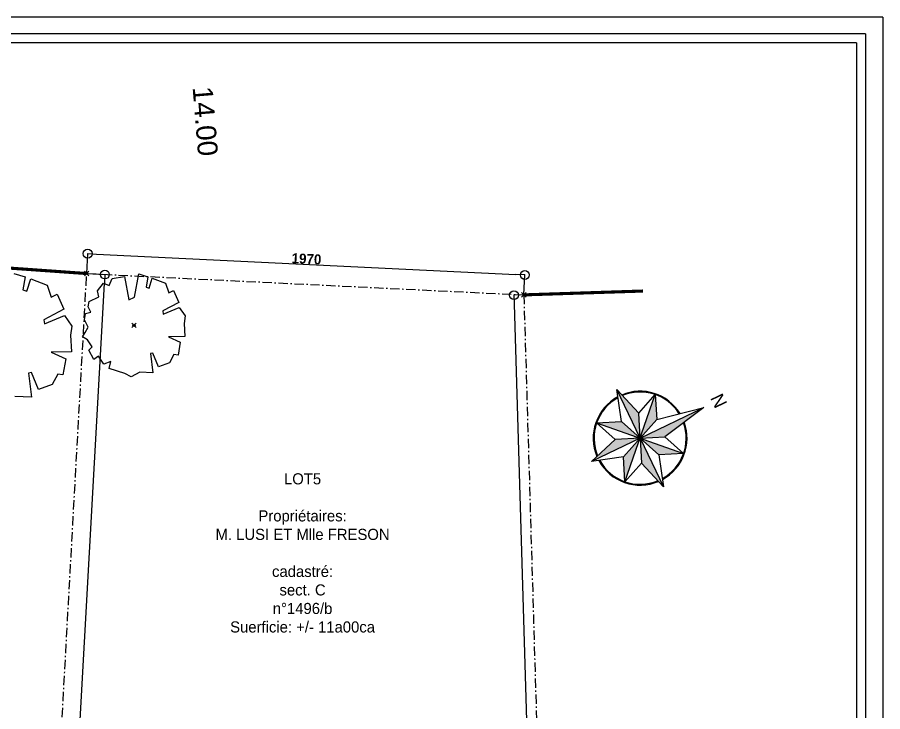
# Model space of a CAD drawing. Header units: millimetres. Extents: x -44462 to 306987, y -116160 to 12874.
# Drawn here: x -23313 to -19417, y -58549 to -55423 of the extents above; entities that cross this region are included whole.
import ezdxf
from ezdxf.enums import TextEntityAlignment as Align

# ---------------------------------------------------------------- set-up
doc = ezdxf.new("R2010")
doc.units = ezdxf.units.MM
doc.header["$PDMODE"] = 35
doc.header["$PDSIZE"] = 10
doc.linetypes.add('DCAD_Center', pattern=[36, 21, -6, 3, -6])
doc.linetypes.add('DCAD_Dashed', pattern=[33, 21, -12])
for name, color, linetype in [('1', 7, 'Continuous'), ('BLANC', 7, 'Continuous'), ('chassis fen.portes', 1, 'Continuous'), ('HACHURE', 8, 'Continuous'), ('TEXTE', 1, 'Continuous')]:
    doc.layers.add(name, color=color, linetype=linetype)
doc.styles.add('CENTURY GOTHIC', font='GOTHIC.TTF')
doc.styles.add('Century Gothic Gras', font='GOTHICB.TTF')
doc.styles.add('style1', font='comic.TTF', dxfattribs={"height": 12})
doc.dimstyles.new('1-200', dxfattribs={"dimtxt": 30, "dimasz": 40, "dimexe": 1.25, "dimexo": 0.625, "dimtad": 1, "dimdec": 0, "dimtxsty": 'Century Gothic Gras', "dimblk": 'ORIGIN', "dimcen": 2.5, "dimclrd": 8, "dimclre": 5, "dimclrt": 6, "dimadec": 0, "dimazin": 0, "dimtfac": 1, "dimtdec": 0, "dimtmove": 0, "dimatfit": 3, "dimldrblk": 'ORIGIN', "dimfxl": 0, "dimarcsym": 0})

# ---------------------------------------------------------------- blocks, each defined once
blk = doc.blocks.new('_Origin')
at = {"color": 0, "linetype": 'Continuous', "lineweight": -2}
blk.add_line((0, 0), (-1, 0), dxfattribs=at)
blk.add_circle((0, 0), 0.5, dxfattribs=at)
blk = doc.blocks.new('*D421')
at = {"color": 5, "lineweight": -2}
for p, q in [((-23000.29382218264, -56576.5314471468), (-22917.90083671437, -56581.09237968727)), ((-23281.93700379151, -61664.39941354535), (-23199.54401832324, -61668.96034608582))]:
    blk.add_line(p, q, dxfattribs=at)
at = {"color": 8, "lineweight": -2}
blk.add_line((-23198.58125885631, -61628.95240194708), (-22921.35977462611, -56620.96214578293), dxfattribs=at)
at = {"layer": 'Defpoints', "color": 0}
for p in [(-23000.91786679385, -56576.49690263603), (-22919.14892593678, -56581.02329066573), (-23282.56104840272, -61664.36486903459)]:
    blk.add_point(p, dxfattribs=at)
at = {"color": 8, "lineweight": -2, "xscale": 40, "yscale": 40, "zscale": 40}
for p, rotation in [((-22919.14892593678, -56581.02329066573), 86.83157791941849), ((-23200.79210754565, -61668.89125706428), 266.8315779194185)]:
    blk.add_blockref('_Origin', p, dxfattribs=dict(at, rotation=rotation))
at = {"color": 6, "insert": (-23084.19032020714, -59123.61656641129), "char_height": 30, "attachment_point": 5, "rotation": 86.83157791941849, "style": 'Century Gothic Gras'}
blk.add_mtext('{\\H1.5x;5096}', dxfattribs=at)
blk = doc.blocks.new('*D416')
at = {"color": 5, "lineweight": -2}
for p, q in [((-23000.88740993791, -56575.87264517319), (-22996.47961327033, -56485.52845562347)), ((-21032.84658954871, -56671.89125813577), (-21028.43879288113, -56581.54706858604))]:
    blk.add_line(p, q, dxfattribs=at)
at = {"color": 8, "lineweight": -2}
blk.add_line((-22956.58804935959, -56488.72620932817), (-21068.45218421554, -56580.84634473276), dxfattribs=at)
at = {"layer": 'Defpoints', "color": 0}
for p in [(-23000.91786679384, -56576.49690263605), (-21028.49970659297, -56582.79558351175), (-21032.87704640464, -56672.51551559862)]:
    blk.add_point(p, dxfattribs=at)
at = {"color": 8, "lineweight": -2, "xscale": 40, "yscale": 40, "zscale": 40}
for p, rotation in [((-22996.54052698217, -56486.77697054917), 177.2068148732308), ((-21028.49970659297, -56582.79558351175), 357.2068148732307)]:
    blk.add_blockref('_Origin', p, dxfattribs=dict(at, rotation=rotation))
at = {"color": 6, "insert": (-22011.338055359, -56510.55821257654), "char_height": 30, "attachment_point": 5, "rotation": 357.20681487323077, "style": 'Century Gothic Gras'}
blk.add_mtext('{\\H1.5x;1970}', dxfattribs=at)
blk = doc.blocks.new('*D417')
at = {"color": 5, "lineweight": -2}
for p, q in [((-21033.50176976435, -56672.53410924862), (-21078.64894832778, -56673.87782534923)), ((-20885.01127774713, -61661.62872160382), (-20930.15845631056, -61662.97243770443))]:
    blk.add_line(p, q, dxfattribs=at)
at = {"color": 8, "lineweight": -2}
blk.add_line((-21076.20950800808, -56713.82293307128), (-20930.09900319139, -61622.95295538235), dxfattribs=at)
at = {"layer": 'Defpoints', "color": 0}
for p in [(-21032.87704640463, -56672.51551559861), (-20928.90900959113, -61662.93525040441), (-20884.38655438741, -61661.61012795381)]:
    blk.add_point(p, dxfattribs=at)
at = {"color": 8, "lineweight": -2, "xscale": 40, "yscale": 40, "zscale": 40}
for p, rotation in [((-21077.39950160835, -56673.84063804922), 91.70479180849885), ((-20928.90900959113, -61662.93525040441), 271.7047918084988)]:
    blk.add_blockref('_Origin', p, dxfattribs=dict(at, rotation=rotation))
at = {"color": 6, "insert": (-20978.90810921649, -59167.66630583634), "char_height": 30, "attachment_point": 5, "rotation": 271.70479180849884, "style": 'Century Gothic Gras'}
blk.add_mtext('{\\H1.5x;4999}', dxfattribs=at)
blk = doc.blocks.new('A$C5EB44E52')
at = {"linetype": 'Continuous'}
h = blk.add_hatch(color=256, dxfattribs=at)
h.paths.add_polyline_path([(485.2225355131059, 485.2225324868306), (571.0322271704546, 692.3854538690464), (485.2225355130986, 1123.400879254569)])
h.paths.add_polyline_path([(485.2225355131286, 485.2225324868396), (692.385456895322, 571.0322241441738), (778.641107905886, 778.6411048795981)])
h.paths.add_polyline_path([(970.4450690135027, 485.222532486844), (485.2225355131042, 485.2225324868301), (692.3854568953219, 399.4128408294854)])
h.paths.add_polyline_path([(485.2225355131039, 485.2225324868355), (571.0322271704546, 278.0596111046145), (778.6411079059005, 191.8039600940412)])
h.paths.add_polyline_path([(485.2225355131059, 485.2225324868306), (399.4128438557572, 278.0596111046144), (485.222535513135, -1.013526929653907e-06)])
h.paths.add_polyline_path([(485.2225355131333, 485.2225324868442), (278.059614130897, 399.4128408294854), (191.8039631203401, 191.8039600940499)])
h.paths.add_polyline_path([(278.0596141308968, 571.0322241441787), (2.012767649501672e-06, 485.2225324868442), (485.2225355131402, 485.2225324868301)])
h.paths.add_polyline_path([(399.4128438557571, 692.3854538690462), (191.803963120347, 778.6411048795896), (485.2225355131038, 485.2225324868353)])
for p, q in [((399.4128438557573, 692.3854538690463), (485.2225355130986, 1123.40087925457)), ((485.2225355131059, 485.2225324868301), (485.2225355130986, 1123.40087925457)), ((485.2225355130986, 1123.40087925457), (571.0322271704545, 692.3854538690463)), ((278.059614130897, 571.0322241441787), (191.8039631203474, 778.6411048795894)), ((191.8039631203401, 191.8039600940498), (778.6411079058862, 778.6411048795983)), ((778.6411079059008, 191.8039600940411), (191.8039631203474, 778.6411048795894)), ((191.8039631203474, 778.6411048795894), (399.4128438557573, 692.3854538690463)), ((571.0322271704545, 692.3854538690458), (778.6411079058862, 778.6411048795983)), ((778.6411079058862, 778.6411048795983), (692.385456895322, 571.0322241441739)), ((485.2225355131059, 485.2225324868306), (399.4128438557573, 692.3854538690463)), ((485.2225355131059, 485.2225324868306), (571.0322271704545, 692.3854538690463)), ((2.012767254200298e-06, 485.2225324868442), (278.059614130897, 571.0322241441787)), ((485.2225355131204, 485.2225324868383), (278.059614130897, 571.0322241441787)), ((485.2225355131059, 485.2225324868301), (692.385456895322, 571.0322241441739)), ((692.385456895322, 571.0322241441739), (970.4450690135027, 485.222532486844)), ((485.2225355131059, 485.2225324868301), (2.012767254200298e-06, 485.2225324868442)), ((278.059614130897, 399.4128408294854), (2.012767254200298e-06, 485.2225324868442)), ((485.2225355131059, 485.2225324868328), (278.059614130897, 399.4128408294854)), ((485.2225355131059, 485.2225324868306), (399.4128438557573, 278.0596111046144)), ((485.2225355131059, 485.2225324868301), (485.222535513135, -1.013527139548387e-06)), ((485.2225355131059, 485.2225324868301), (970.4450690135027, 485.222532486844)), ((485.2225355131059, 485.2225324868294), (692.385456895322, 399.4128408294854)), ((485.2225355131059, 485.2225324868306), (571.0322271704545, 278.0596111046144)), ((970.4450690135027, 485.222532486844), (692.385456895322, 399.4128408294854)), ((191.8039631203401, 191.8039600940498), (278.059614130897, 399.4128408294854)), ((692.385456895322, 399.4128408294854), (778.6411079059008, 191.8039600940411)), ((399.4128438557573, 278.0596111046144), (191.8039631203401, 191.8039600940498)), ((485.222535513135, -1.013527139548387e-06), (399.4128438557573, 278.0596111046144)), ((571.0322271704545, 278.0596111046144), (485.222535513135, -1.013527139548387e-06)), ((778.6411079059008, 191.8039600940411), (571.0322271704545, 278.0596111046144))]:
    blk.add_line(p, q, dxfattribs=at)
for radius, start, end in [(422.4565245300142, 95.8954920869547, 177.3531742627393), (414.9565245300142, 96.21544490398234, 176.979962658261), (422.4565245300142, 2.646825737260635, 84.10450791304532), (414.9565245300142, 3.020037341739017, 83.78455509601766), (422.4565245300142, 182.6468257372476, 267.3531742627329), (414.9565245300142, 183.020037341739, 266.9799626583065), (422.4565245300142, 272.646825737267, 357.3531742627524), (414.9565245300142, 273.0200373416935, 356.9799626582609)]:
    blk.add_arc((485.2225355131204, 485.2225324868162), radius, start, end, dxfattribs=at)
at = {"linetype": 'Continuous', "insert": (431.8840705921002, 1329.412620907313), "char_height": 120, "width": 920.1753, "attachment_point": 1, "style": 'style1'}
blk.add_mtext('N', dxfattribs=at)
blk = doc.blocks.new('PETIT CARTOUCHE_HOR')
at = {"color": 1}
for q in [(2.728484105318785e-12, 1485), (-2100.000000000001, 10.00000000000216)]:
    blk.add_line((-2099.999999999997, 1485.000000000004), q, dxfattribs=at)
at = {"layer": 'chassis fen.portes', "color": 2, "linetype": 'Continuous'}
for q in [(-2081.314631072074, 18.00451752456121), (-20.52312992608313, 1465.65171674734)]:
    blk.add_line((-2081.314631072163, 1465.651716747232), q, dxfattribs=at)
at = {"layer": 'chassis fen.portes', "color": 5, "linetype": 'Continuous'}
for q in [(-2071.314631072079, 28.00451752456115), (-30.52312992608495, 1455.651716747339)]:
    blk.add_line((-2071.314631072164, 1455.651716747232), q, dxfattribs=at)
at = {"layer": 'chassis fen.portes', "color": 1, "linetype": 'Continuous'}
blk.add_line((-2100.000000000074, 1420.000000000002), (-2100.000000000001, 2.273736754432321e-12), dxfattribs=at)
at = {"style": 'CENTURY GOTHIC'}
for tag, p, height in [('DATE', (-210.1564266107025, 171.3587845144152), 20), ('DOSSIERN°', (-210.1564266107025, 111.5086856072257), 20), ('COMMENTAIRE', (-210.1564266107025, 95.35230928023338), 12), ('COMMENTAIRESUITE', (-210.1564266107025, 79.70075840163736), 12), ('FEUILLEN°', (-221.991380625981, 32.69137776620983), 20), ('TOTALFEUILLES', (-181.6472905790997, 32.69137776620983), 20), ('ÉCH.', (-103.2255047658064, 32.69137776620983), 12)]:
    blk.add_attdef(tag, p, '', height=height, dxfattribs=at)

msp = doc.modelspace()

# ---------------------------------------------------------------- linework, layer by layer
at = {"layer": '1', "color": 1, "linetype": 'DCAD_Dashed', "ltscale": 0.09090909090909091, "const_width": 14}
for points in [[(-23000.91786679383, -56576.49690263604), (-23933.05093004148, -56510.67787371037)], [(-21032.87704640464, -56672.51551559861), (-20496.56098094799, -56655.20990652027)]]:
    msp.add_lwpolyline(points, dxfattribs=at)
at = {"layer": '1', "color": 92, "linetype": 'Continuous', "ltscale": 1.499999999999992, "flags": 128}
msp.add_lwpolyline([(-23329.1985994125, -56576.20853365291), (-23278.08763873557, -56591.90341246955), (-23287.99328224788, -56650.21804303198), (-23270.81246855351, -56656.49645470322), (-23253.20937734553, -56600.64381102796), (-23178.94377617239, -56628.835516502), (-23160.40162241587, -56682.28156852997), (-23133.61744935528, -56669.96243120438), (-23103.31223349172, -56736.83056810439), (-23193.76188984778, -56784.13430688641), (-23191.17300742348, -56802.97644406659), (-23101.39941965403, -56764.72459087766), (-23067.58696531906, -56812.87288468926), (-23073.3692984571, -56854.62277346063), (-23068.92529815983, -56928.88377318966), (-23161.10547757595, -56930.99038141355), (-23095.09109859488, -56959.67586469842), (-23107.7656145837, -57032.76931875187), (-23131.59632366746, -57029.32437768739), (-23156.77456848089, -57076.61891358037), (-23218.04036229684, -57098.79520134458), (-23249.45542787496, -57021.5207409549), (-23263.37129055842, -57025.03258087074), (-23248.88554832341, -57132.78994645692), (-23323.82491736232, -57129.96797946143)], dxfattribs=at)
at = {"layer": '1', "color": 92, "linetype": 'Continuous', "ltscale": 1.19999999999998, "flags": 128}
msp.add_lwpolyline([(-22766.76441698319, -56578.0672433771), (-22725.87564844203, -56590.62314643036), (-22733.8001632515, -56637.27485088036), (-22720.05551229673, -56642.29758021723), (-22705.97303932998, -56597.61546527708), (-22646.56055839056, -56620.16882965649), (-22631.72683538534, -56662.92567127888), (-22610.29949693759, -56653.07036141826), (-22586.05532424602, -56706.56487093841), (-22658.41504933179, -56744.40786196386), (-22656.34394339307, -56759.48157170785), (-22584.52507317696, -56728.88008915681), (-22557.47510970826, -56767.39872420621), (-22562.10097621869, -56800.79863522332), (-22558.54577598086, -56860.20743500653), (-22632.28991951377, -56861.89272158565), (-22579.47841632892, -56884.84110821354), (-22589.61802912034, -56943.31587145625), (-22608.68259638734, -56940.55991860467), (-22628.8251922381, -56978.39554731906), (-22677.83782729085, -56996.13657753039), (-22702.96987975299, -56934.31700921874), (-22714.10256989937, -56937.12648115146), (-22702.51397611211, -57023.33237362027), (-22762.46547134342, -57021.07480002387), (-22800.59092472185, -57041.67145893786), (-22829.55879919712, -57026.45375715068), (-22900.30148140635, -57003.40937582733), (-22892.96581881519, -56972.96476936377), (-22923.65409317271, -56984.34848971568), (-22947.84658736098, -56947.99695530047), (-22968.73123036128, -56963.66503899526), (-22990.95413503966, -56921.15554642274), (-22975.88226587352, -56906.0301581754), (-22997.66031037773, -56874.21033615294), (-23019.68202277622, -56861.10989707444), (-23008.60101113314, -56841.15745003677), (-22994.41702173756, -56817.70700299794), (-23011.02282312833, -56784.4086084097), (-23006.49479189117, -56755.88559410847), (-22982.50533056058, -56749.77379272109), (-22994.42990578205, -56726.32702683785), (-22989.99970981816, -56702.68090925249), (-22945.91380940677, -56680.75335097153), (-22952.518468316, -56655.03980860302), (-22925.57738358726, -56620.10964651681), (-22900.45269343625, -56629.71208559413), (-22886.51605309052, -56598.8724568821), (-22830.95043763093, -56589.7019939345), (-22810.63992222577, -56694.675266695), (-22785.46907530481, -56682.25783395151), (-22766.76441698319, -56578.0672433771)], close=True, dxfattribs=at)
at = {"layer": '1', "color": 1}
for p in [(-23000.91786679383, -56576.49690263604), (-21032.87704640464, -56672.51551559861)]:
    msp.add_point(p, dxfattribs=at)
at = {"layer": '1', "color": 7}
msp.add_point((-22788.15904318624, -56809.80685559155), dxfattribs=at)
at = {"layer": 'BLANC', "linetype": 'DCAD_Center', "ltscale": 2}
for p, q in [((-23282.56006306406, -61664.34706894822), (-23000.91786679314, -56576.49690263609)), ((-23000.91786679314, -56576.49690263609), (-21032.87704640464, -56672.51551559861)), ((-21032.87704640463, -56672.51551559861), (-20884.38655438639, -61661.61012795379))]:
    msp.add_line(p, q, dxfattribs=at)

# ---------------------------------------------------------------- block references
at = {"color": 1, "xscale": 4, "yscale": 4, "zscale": 4, "rotation": 270}
msp.add_blockref('PETIT CARTOUCHE_HOR', (-25357.24006631007, -63823.09781451253), dxfattribs=at)
at = {"layer": 'HACHURE', "xscale": 0.5000000000033272, "yscale": 0.5, "zscale": 0.5, "rotation": 295.7497009988896}
msp.add_blockref('A$C5EB44E52', (-20833.25619645526, -57204.44657411252), dxfattribs=at)

# ---------------------------------------------------------------- texts
at = {"layer": 'TEXTE', "style": 'CENTURY GOTHIC', "width": 1.006516961602991}
e = msp.add_text('14.00', height=89.9999999999984, rotation=274.6435417982037, dxfattribs=at)
e.set_placement((-22524.33280979144, -55737.92077790073), (-22498.87224782643, -56051.38569269829), align=Align.FIT)
e.dxf.unprotected_set("ltscale", 0)
at = {"layer": 'TEXTE', "insert": (-22029.06664317413, -57834.29218180312), "char_height": 50, "width": 2033.768840652961, "attachment_point": 5, "style": 'CENTURY GOTHIC'}
msp.add_mtext('LOT5\\P\\PPropriétaires:\\PM. LUSI ET Mlle FRESON\\P\\Pcadastré:\\Psect. C\\Pn°1496/b\\PSuerficie: +/- 11a00ca', dxfattribs=at)

# ---------------------------------------------------------------- dimensions: what is measured, and where the dimension line sits
for p1, p2, distance, text, picture, middle in [((-23000.91786679383, -56576.49690263604), (-21032.87704640463, -56672.51551559861), 89.82665148772692, '{\\H1.5x;<>}', '*D416', (-22011.338055359, -56510.55821257654)), ((-23282.56104840272, -61664.36486903459), (-23000.91786679385, -56576.49690263604), -81.89412602551096, '{\\H1.5x;<>}', '*D421', (-23084.19032020714, -59123.61656641129)), ((-21032.87704640463, -56672.51551559861), (-20884.38655438741, -61661.61012795382), -44.54217065743934, '{\\H1.5x;4999}', '*D417', (-20978.90810921649, -59167.66630583634))]:
    dim = msp.add_aligned_dim(p1=p1, p2=p2, distance=distance, text=text, dimstyle='1-200')
    dim.commit()
    dim.dimension.update_dxf_attribs({"geometry": picture, "text_midpoint": middle})

doc.saveas('drawing.dxf')
